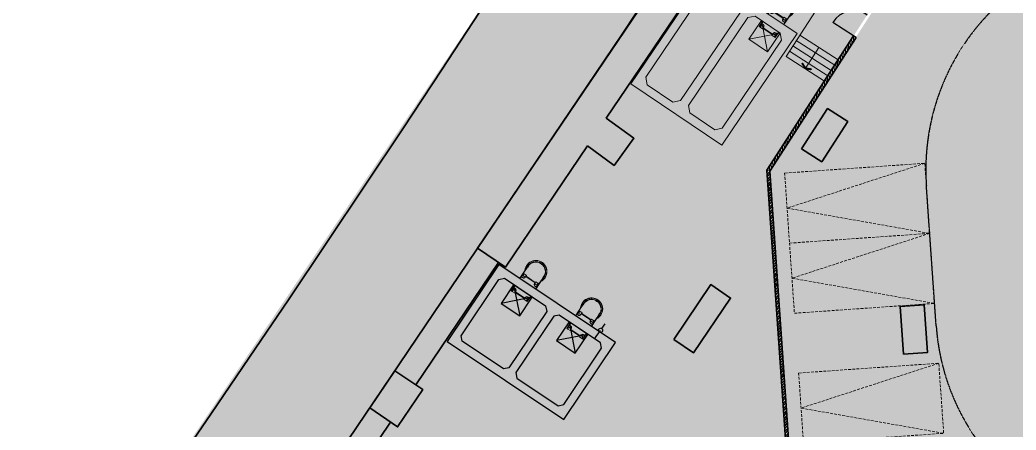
# Model space of a CAD drawing. Header units: millimetres. Extents: x 834311283 to 834708468, y 817882832 to 818197366.
# Drawn here: x 834528917 to 834564364, y 818063113 to 818077712 of the extents above; entities that cross this region are included whole.
import ezdxf

# ---------------------------------------------------------------- set-up
doc = ezdxf.new("R2010")
doc.units = ezdxf.units.MM
doc.header["$LTSCALE"] = 3
for name, pattern in [('ACAD_ISO04W033', [10, 8, -1, 0, -1]), ('B0701', [2.34375, 1.5625, -0.78125]), ('DASHED2', [0.375, 0.25, -0.125]), ('PHANTOM', [2.5, 1.25, -0.25, 0.25, -0.25, 0.25, -0.25])]:
    doc.linetypes.add(name, pattern=pattern)
for name, color, linetype in [('0-PL-FLWP', 124, 'PHANTOM'), ('0-PL-FRWP', 150, 'Continuous'), ('ADRG-WORKS-B02$0$ARG832_', 8, 'Continuous'), ('BD-CB-SOLID-DH', 251, 'Continuous'), ('UAJ-00XREF', 7, 'Continuous'), ('UAJ-93ROAD', 7, 'Continuous')]:
    doc.layers.add(name, color=color, linetype=linetype)
for name, color, linetype, lineweight in [('3A35X-MAGP-P-ADR-B02-0$0$F-AFFFEQM', 8, 'Continuous', 9), ('Hatch (LTC&CB)', 252, 'Continuous', 35), ('UAJ-05SYMB', 7, 'Continuous', 5), ('UAJ-22INWA-rc', 6, 'Continuous', 35), ('UAJ-23FLOR-h', 251, 'Continuous', 9), ('UAJ-24STAI-a', 9, 'Continuous', 13), ('UAJ-24STAI-x', 9, 'ACAD_ISO04W033', 5), ('UAJ-28STRU', 6, 'Continuous', 35), ('UAJ-32INFR', 7, 'Continuous', 25)]:
    doc.layers.add(name, color=color, linetype=linetype, lineweight=lineweight)

# ---------------------------------------------------------------- blocks, each defined once
blk = doc.blocks.new('ADRG-WORKS-B02$0$car2x5_2')
at = {"layer": 'UAJ-05SYMB', "linetype": 'DASHED2', "lineweight": -2, "ltscale": 4, "flags": 128}
blk.add_lwpolyline([(0, 0), (0, 152.4), (76.2, 152.4), (76.2, 0), (0, 0)], close=True, dxfattribs=at)
blk.add_lwpolyline([(0, 152.4), (38.1, 0), (76.2, 152.4)], dxfattribs=at)
blk = doc.blocks.new('3A35X-MAGP-P-ADR-B02-0$0$Cat Ladder 1')
for p, q in [((-344, 0), (-344, -218)), ((-336, -143), (-336, 0)), ((-344, -218), (-302, -218)), ((-302, -143), (-336, -143)), ((-302, -218), (-302, -143)), ((-302, -143), (-200, -143)), ((-200, -218), (-302, -218)), ((-200, -218), (-200, -143)), ((200, -170), (-200, -170)), ((-200, -190), (200, -190)), ((200, -218), (200, -143)), ((200, -143), (302, -143)), ((302, -218), (200, -218)), ((336, -143), (302, -143)), ((302, -143), (302, -218)), ((302, -218), (344, -218)), ((336, 0), (336, -143)), ((344, -218), (344, 0))]:
    blk.add_line(p, q)
for centre, radius, start, end in [((-272, -143), 72, 359.9948, 153.908), ((-272, -143), 64, 359.9948, 179.9948), ((272, -143), 72, 26.0816, 179.9948), ((272, -143), 64, 359.9948, 179.9948)]:
    blk.add_arc(centre, radius, start, end)
blk = doc.blocks.new('3A35X-MAGP-P-ADR-B02-0$0$Cat Ladder 2')
for p, q in [((-277, 795), (-219, 843)), ((-277, 795), (-248, 760)), ((-245, 756), (-187, 804)), ((-239, 750), (-245, 756)), ((-182, 798), (-239, 750)), ((-190, 808), (-219, 843)), ((-187, 804), (-182, 798)), ((-37, 909), (38, 909)), ((-37, 909), (-37, 864)), ((-37, 851), (-37, 859)), ((-37, 859), (38, 859)), ((38, 851), (-37, 851)), ((38, 864), (38, 909)), ((38, 859), (38, 851)), ((182, 798), (187, 804)), ((240, 750), (182, 798)), ((187, 804), (245, 756)), ((219, 843), (190, 808)), ((219, 843), (277, 794)), ((245, 756), (240, 750)), ((248, 760), (277, 794)), ((-386, 485), (-386, 560)), ((-341, 560), (-386, 560)), ((-386, 485), (-344, 485)), ((-344, 0), (-344, 523)), ((-336, 485), (-336, 560)), ((-336, 560), (-326, 560)), ((-336, 523), (-336, 218)), ((-326, 485), (-336, 485)), ((-326, 560), (-326, 485)), ((328, 485), (328, 560)), ((328, 560), (336, 560)), ((336, 485), (328, 485)), ((336, 560), (336, 485)), ((336, 218), (336, 523)), ((386, 560), (341, 560)), ((344, 523), (344, 0)), ((344, 485), (386, 485)), ((386, 560), (386, 485)), ((-336, 218), (-302, 218)), ((-302, 143), (-336, 143)), ((-336, 143), (-336, 0)), ((-302, 218), (-302, 143)), ((-200, 218), (-302, 218)), ((-302, 143), (-200, 143)), ((-200, 218), (-200, 143)), ((-200, 190), (200, 190)), ((200, 170), (-200, 170)), ((200, 218), (200, 143)), ((302, 218), (200, 218)), ((200, 143), (302, 143)), ((302, 218), (336, 218)), ((302, 143), (302, 218)), ((336, 143), (302, 143)), ((336, 0), (336, 143))]:
    blk.add_line(p, q)
for centre, radius, start, end in [((0, 523), 394, 359.9948, 209.1731), ((0, 523), 386, 135.589, 174.4005), ((0, 523), 344, 359.9948, 179.9948), ((0, 523), 336, 359.9948, 179.9948), ((0, 523), 386, 95.589, 124.4006), ((0, 523), 386, 55.5841, 84.4006), ((0, 523), 386, 5.589, 44.3957), ((0, 523), 386, 185.588, 206.6217), ((0, 523), 394, 330.8164, 359.9948), ((0, 523), 386, 333.3678, 354.4015), ((-272, 143), 72, 206.0816, 359.9948), ((-272, 143), 64, 179.9948, 359.9948), ((272, 143), 72, 179.9948, 333.908), ((272, 143), 64, 179.9948, 359.9948)]:
    blk.add_arc(centre, radius, start, end)
blk = doc.blocks.new('WT')
at = {"layer": '0-PL-FLWP', "color": 6, "linetype": 'Continuous'}
for p, q in [((834546484, 818068285), (834546702, 818067175)), ((834547147, 818067838), (834546037, 818067620)), ((834548459, 818066965), (834548676, 818065855)), ((834549122, 818066518), (834548012, 818066300))]:
    blk.add_line(p, q, dxfattribs=at)
at = {"layer": '0-PL-FLWP', "linetype": 'Continuous'}
blk.add_line((834549622, 818066723), (834549746, 818066899), dxfattribs=at)
at = {"layer": '0-PL-FLWP', "linetype": 'Continuous', "extrusion": (-1.15058e-08, 9.82629e-09, 1)}
blk.add_line((834549366, 818066362), (834549579, 818066662), dxfattribs=at)
at = {"layer": '0-PL-FLWP', "color": 6, "linetype": 'Continuous'}
for points in [[(834548270, 818063484), (834550109, 818066225), (834545957, 818069011), (834544118, 818066270)], [(834549122, 818066519), (834548459, 818066965), (834548012, 818066301), (834548676, 818065855)]]:
    blk.add_lwpolyline(points, close=True, dxfattribs=at)
for points in [[(834544652, 818066274), (834544613, 818066470), (834545960, 818068477), (834546156, 818068516), (834547624, 818067531), (834547662, 818067335), (834546316, 818065328), (834546119, 818065289), (834544652, 818066274)], [(834548071, 818063979), (834548267, 818064018), (834549614, 818066025), (834549575, 818066221), (834548108, 818067206), (834547912, 818067168), (834546565, 818065160), (834546603, 818064964), (834548071, 818063979)]]:
    blk.add_lwpolyline(points, dxfattribs=at)
at = {"layer": '0-PL-FLWP', "color": 6, "linetype": 'Continuous', "elevation": 5}
blk.add_lwpolyline([(834547148, 818067839), (834546484, 818068285), (834546038, 818067621), (834546702, 818067175)], close=True, dxfattribs=at)
at = {"layer": '0-PL-FLWP', "linetype": 'Continuous', "extrusion": (4.27255e-08, 2.35711e-08, 1)}
blk.add_circle((834549578, 818066661, 55), 75, dxfattribs=at)
at = {"layer": '0-PL-FRWP', "color": 6, "lineweight": 0, "ltscale": 500}
for p, q in [((834555305, 818077689), (834555522, 818076579)), ((834555968, 818077242), (834554858, 818077025))]:
    blk.add_line(p, q, dxfattribs=at)
at = {"layer": '0-PL-FRWP', "color": 6, "lineweight": 0, "ltscale": 500, "elevation": 0}
for points in [[(834550656, 818075431), (834553888, 818073248), (834556574, 818077227), (834553341, 818079409), (834550656, 818075431)], [(834552150, 818074784), (834552427, 818074838), (834554553, 818077987), (834554500, 818078265), (834553588, 818078881), (834553310, 818078827), (834551184, 818075677), (834551238, 818075400), (834552150, 818074784)], [(834552752, 818074407), (834553647, 818073803), (834553904, 818073853), (834556019, 818076986), (834555969, 818077243), (834555074, 818077847), (834554817, 818077797), (834552702, 818074665), (834552752, 818074407)]]:
    blk.add_lwpolyline(points, dxfattribs=at)
blk.add_lwpolyline([(834555969, 818077243), (834555305, 818077689), (834554859, 818077026), (834555522, 818076579)], close=True, dxfattribs=at)
at = {"layer": '3A35X-MAGP-P-ADR-B02-0$0$F-AFFFEQM', "extrusion": (9.04977e-10, -2.79263e-09, 1), "xscale": -1, "rotation": 325.972140249416}
for name, p in [('3A35X-MAGP-P-ADR-B02-0$0$Cat Ladder 2', (834555817, 818077738, -2)), ('3A35X-MAGP-P-ADR-B02-0$0$Cat Ladder 1', (834555629, 818077460, -2))]:
    blk.add_blockref(name, p, dxfattribs=at)
at = {"layer": '3A35X-MAGP-P-ADR-B02-0$0$F-AFFFEQM', "extrusion": (-2.04721e-10, 2.92845e-09, 1), "rotation": 325.9813322422174}
for name, p in [('3A35X-MAGP-P-ADR-B02-0$0$Cat Ladder 2', (834546985, 818068323, 7)), ('3A35X-MAGP-P-ADR-B02-0$0$Cat Ladder 1', (834546808, 818068061, 5)), ('3A35X-MAGP-P-ADR-B02-0$0$Cat Ladder 2', (834548967, 818066992, 4)), ('3A35X-MAGP-P-ADR-B02-0$0$Cat Ladder 1', (834548783, 818066721, 3))]:
    blk.add_blockref(name, p, dxfattribs=at)
blk = doc.blocks.new('D1775')
at = {"layer": 'UAJ-32INFR'}
for p, q in [((0, 0), (0, 888)), ((1775, 0), (1775, 888))]:
    blk.add_line(p, q, dxfattribs=at)
for centre, radius, start, end in [((0, 0), 888, 0, 90), ((1775, 0), 887, 90, 180)]:
    blk.add_arc(centre, radius, start, end, dxfattribs=at)
blk = doc.blocks.new('GBP-LB02_LEV-6.53')
at = {"layer": 'BD-CB-SOLID-DH'}
h = blk.add_hatch(dxfattribs=at)
h.set_pattern_fill('ANSI31', color=256, scale=20, angle=45, style=0)
h.set_pattern_definition([(93.993576, (833573439.664, 817701771.39), (-63.3458135, -4.4224334), [])])
h.paths.add_polyline_path([(834558584, 818077144), (834555495, 818072358), (834555597, 818072332), (834558668, 818077090)])
h = blk.add_hatch(dxfattribs=at)
h.set_pattern_fill('ANSI31', color=256, scale=20, style=0)
h.set_pattern_definition([(48.993576, (834613589.654, 818127405.1), (-47.919387, 41.66512), [])])
h.paths.add_polyline_path([(834556388, 818059574), (834556395, 818059474), (834556423, 818059080), (834556523, 818059087), (834555597, 818072332), (834555495, 818072358)])
at = {"layer": 'UAJ-23FLOR-h'}
h = blk.add_hatch(dxfattribs=at)
h.set_pattern_fill('EARTH', color=256, scale=180, angle=45)
h.set_pattern_definition([(48.99891, (833819452.5, 817786003.4), (-112.7269, 1612.5107), [1143, -1143]), (48.99891, (833819129, 817786284.6), (-112.7269, 1612.5107), [1143, -1143]), (48.99891, (833818805.5, 817786565.8), (-112.7269, 1612.5107), [1143, -1143]), (138.99891, (833818791.4, 817786767.3), (-1612.5107, -112.7269), [1143, -1143]), (138.99891, (833819072.6, 817787090.8), (-1612.5107, -112.7269), [1143, -1143]), (138.99891, (833819353.8, 817787414.3), (-1612.5107, -112.7269), [1143, -1143])])
h.paths.add_polyline_path([(834607546, 818192774), (834673233, 818197366), (834691374, 817937869), (834685588, 817937128), (834685106, 817940897), (834650588, 817936476), (834651070, 817932707), (834551919, 817920009), (834482027, 817893355), (834383076, 817886437), (834441506, 817949096), (834458454, 817967379), (834478638, 817989842), (834483448, 817995421), (834489787, 818002934), (834500656, 818016266), (834508244, 818025930), (834515684, 818035708), (834523692, 818046596), (834532219, 818058624), (834546606, 818080042), (834556457, 818095618), (834568418, 818115665), (834578622, 818133891), (834588349, 818152374), (834599173, 818174435)])
h.paths.add_polyline_path([(834640305, 818055633), (834646291, 818056052), (834642792, 818105911), (834636807, 818105492), (834634252, 818142031), (834610016, 818140337), (834609788, 818143597), (834587769, 818140310), (834567221, 818104370), (834565437, 818101393), (834564610, 818100024), (834562785, 818096939), (834556654, 818087091), (834555720, 818085607), (834554860, 818084258), (834550876, 818078006), (834545205, 818069586), (834542258, 818065226), (834541363, 818063900), (834537651, 818058369), (834531078, 818048811), (834524249, 818039614), (834520785, 818034889), (834515055, 818027076), (834507324, 818017200), (834503054, 818011762), (834508702, 817930984), (834535272, 817933687), (834599035, 817940173), (834631909, 817943517), (834645776, 817944928), (834645137, 817954063), (834645033, 817955560), (834644308, 817965929), (834644203, 817967425), (834643506, 817977407), (834643401, 817978903), (834642524, 817991453), (834642419, 817992949), (834641155, 818011284), (834643399, 818011441)], flags=16)
h.paths.add_polyline_path([(834450838, 817950882), (834498826, 817954237), (834500065, 817936520), (834506621, 817936978), (834507095, 817930195), (834500539, 817929736), (834500559, 817929437), (834452572, 817926082)], flags=16)
at = {"layer": 'UAJ-24STAI-x'}
blk.add_hatch(color=256, dxfattribs=at).paths.add_polyline_path([(834556736, 818076149), (834556861, 818075973), (834557072, 818075932), (834557080, 818075971), (834556884, 818076009), (834556769, 818076172)])
at = {"layer": 'UAJ-22INWA-rc'}
for p, q in [((834558584, 818077144), (834555495, 818072358)), ((834558584, 818077144), (834558668, 818077090)), ((834558668, 818077090), (834555597, 818072332)), ((834556249, 818061569), (834555495, 818072358)), ((834555597, 818072332), (834556523, 818059087))]:
    blk.add_line(p, q, dxfattribs=at)
blk.add_lwpolyline([(834545266, 818077982), (834543919, 818075926), (834542566, 818073875), (834541207, 818071828), (834539842, 818069785), (834538470, 818067746), (834537092, 818065711), (834535708, 818063681), (834534317, 818061655), (834532921, 818059633), (834531518, 818057615), (834530109, 818055602), (834528694, 818053592), (834527273, 818051588), (834525845, 818049587), (834524412, 818047592), (834522972, 818045600), (834521527, 818043613), (834520075, 818041630), (834518617, 818039652), (834517153, 818037678), (834515684, 818035708), (834514208, 818033744)], dxfattribs=at)
at = {"layer": 'UAJ-24STAI-a'}
for p, q in [((834557487, 818078442), (834556178, 818076414)), ((834556666, 818077170), (834558032, 818076289)), ((834556422, 818076792), (834557788, 818075911)), ((834556544, 818076981), (834557910, 818076100)), ((834556178, 818076414), (834557544, 818075533)), ((834556300, 818076603), (834557666, 818075722)), ((834557349, 818076729), (834556861, 818075973))]:
    blk.add_line(p, q, dxfattribs=at)
at = {"layer": 'UAJ-24STAI-x'}
blk.add_lwpolyline([(834556736, 818076149), (834556861, 818075973), (834557072, 818075932), (834557080, 818075971), (834556884, 818076009), (834556769, 818076172)], close=True, dxfattribs=at)
at = {"layer": 'UAJ-93ROAD', "linetype": 'B0701'}
blk.add_lwpolyline([(834561520, 818066826), (834561171, 818071824, -0.414214), (834568593, 818080362), (834601955, 818082694, -0.125136), (834604865, 818082167), (834609429, 818080084)], format="xyb", dxfattribs=at)
blk.add_arc((834569501, 818067384, 0), 8000, 183.9989, 273.9989, dxfattribs=at)
blk.add_blockref('WT', (0, 0))
at = {"layer": 'ADRG-WORKS-B02$0$ARG832_', "linetype": 'Continuous', "lineweight": 0, "xscale": 32.80839895010536, "yscale": 32.80839895010536, "zscale": 32.80839895010536, "rotation": 273.9989085254152}
for p in [(834556128, 818072260), (834556302, 818069766), (834556626, 818065143, 0)]:
    blk.add_blockref('ADRG-WORKS-B02$0$car2x5_2', p, dxfattribs=at)
at = {"layer": 'UAJ-32INFR', "rotation": 57.16237328778032}
blk.add_blockref('D1775', (834558584, 818077144), dxfattribs=at)
blk = doc.blocks.new('GBP-STR-B02-L1')
at = {"layer": 'UAJ-28STRU'}
blk.add_lwpolyline([(834536347, 818056474), (834532382, 818050706), (834515006, 818027008), (834503078, 818011765), (834508702, 817930984), (834645776, 817944928), (834641138, 818011268), (834643382, 818011425), (834640293, 818055614), (834646279, 818056033), (834642792, 818105911), (834636806, 818105492), (834634252, 818142031), (834610016, 818140337), (834609788, 818143597), (834587769, 818140310), (834579234, 818125278), (834567221, 818104370), (834566712, 818103505), (834561579, 818095002), (834556163, 818086302), (834550876, 818078006), (834550325, 818077167), (834536346, 818056473)], dxfattribs=at)
at = {"layer": 'UAJ-28STRU', "ltscale": 2, "elevation": 0, "flags": 128}
for points in [[(834549109, 818073225), (834546200, 818068915), (834545205, 818069586), (834551695, 818079201), (834552690, 818078529), (834549781, 818074220), (834550768, 818073499), (834550060, 818072530), (834549109, 818073225)], [(834541363, 818063900), (834542258, 818065226), (834543253, 818064554), (834542357, 818063228), (834541363, 818063900)]]:
    blk.add_lwpolyline(points, dxfattribs=at)
at = {"layer": 'UAJ-28STRU', "ltscale": 2, "flags": 128}
blk.add_lwpolyline([(834556734, 818073126), (834557658, 818074553), (834558371, 818074091), (834557447, 818072664), (834556734, 818073126)], dxfattribs=at)
at = {"layer": 'UAJ-28STRU', "ltscale": 25}
for points in [[(834545950, 818069083), (834543004, 818064722)], [(834542109, 818063396), (834538376, 818057870)]]:
    blk.add_lwpolyline(points, dxfattribs=at)
at = {"layer": 'UAJ-28STRU', "ltscale": 2, "flags": 128}
for points in [[(834552183, 818066341), (834553499, 818068289), (834554203, 818067813), (834552888, 818065865)], [(834560244, 818067511), (834561092, 818067570), (834561210, 818065874), (834560362, 818065815)]]:
    blk.add_lwpolyline(points, close=True, dxfattribs=at)

msp = doc.modelspace()

# ---------------------------------------------------------------- hatches: boundary and pattern name
at = {"layer": 'Hatch (LTC&CB)'}
h = msp.add_hatch(color=256, dxfattribs=at)
h.dxf.hatch_style = 1
edge = h.paths.add_edge_path()
edge.add_line((834603047, 818120570), (834603570, 818113072))
edge.add_line((834603570, 818113072), (834603521, 818113068))
edge.add_line((834603521, 818113068), (834605031, 818091446))
edge.add_line((834605031, 818091446), (834596062, 818090819))
edge.add_line((834596062, 818090819), (834594349, 818091048))
edge.add_line((834594349, 818091048), (834594264, 818092273))
edge.add_line((834594264, 818092273), (834589857, 818091965))
edge.add_line((834589857, 818091965), (834590118, 818088245))
edge.add_line((834590118, 818088245), (834566364, 818086585))
edge.add_line((834566364, 818086585), (834565963, 818085964))
edge.add_line((834565963, 818085964), (834564808, 818085883))
edge.add_line((834564808, 818085883), (834564739, 818086873))
edge.add_line((834564739, 818086873), (834559773, 818078813))
edge.add_line((834559773, 818078813), (834559653, 818078627))
edge.add_line((834559653, 818078627), (834555592, 818072336))
edge.add_line((834555592, 818072336), (834556601, 818057889))
edge.add_line((834556601, 818057889), (834583392, 818059760))
edge.add_line((834583392, 818059760), (834583741, 818054774))
edge.add_line((834583741, 818054774), (834585730, 818054912))
edge.add_line((834585730, 818054912), (834585919, 818052210))
edge.add_line((834585919, 818052210), (834593655, 818052750))
edge.add_line((834593655, 818052750), (834593525, 818054626))
edge.add_line((834593525, 818054626), (834595685, 818054828))
edge.add_line((834595685, 818054828), (834595642, 818055446))
edge.add_line((834595642, 818055446), (834603574, 818056000))
edge.add_line((834603574, 818056000), (834603593, 818055728))
edge.add_line((834603593, 818055728), (834609150, 818056113))
edge.add_line((834609150, 818056113), (834609962, 818044500))
edge.add_line((834609962, 818044500), (834607597, 818044334))
edge.add_line((834607597, 818044334), (834607738, 818042319))
edge.add_line((834607738, 818042319), (834607189, 818042281))
edge.add_line((834607189, 818042281), (834607247, 818041453))
edge.add_line((834607247, 818041453), (834606779, 818041420))
edge.add_line((834606779, 818041420), (834606918, 818039425))
edge.add_line((834606918, 818039425), (834607936, 818039496))
edge.add_line((834607936, 818039496), (834609051, 818023533))
edge.add_line((834609051, 818023533), (834608233, 818023475))
edge.add_line((834608233, 818023475), (834608347, 818021882))
edge.add_line((834608347, 818021882), (834608686, 818021906))
edge.add_line((834608686, 818021906), (834608837, 818019761))
edge.add_line((834608837, 818019761), (834612673, 818020030))
edge.add_line((834612673, 818020030), (834619051, 818014484))
edge.add_line((834619051, 818014484), (834622899, 817959375))
edge.add_line((834622899, 817959375), (834621610, 817959285))
edge.add_line((834621610, 817959285), (834622040, 817953164))
edge.add_line((834622040, 817953164), (834631457, 817953822))
edge.add_line((834631457, 817953822), (834632946, 817954032))
edge.add_line((834632946, 817954032), (834645067, 817954878))
edge.add_line((834645067, 817954878), (834643180, 817981888))
edge.add_line((834643180, 817981888), (834641146, 818011281))
edge.add_line((834641146, 818011281), (834643373, 818011422))
edge.add_line((834643373, 818011422), (834640287, 818055612))
edge.add_line((834640287, 818055612), (834646272, 818056030))
edge.add_line((834646272, 818056030), (834642797, 818105927))
edge.add_line((834642797, 818105927), (834636811, 818105508))
edge.add_line((834636811, 818105508), (834634252, 818142030))
edge.add_line((834634252, 818142030), (834610016, 818140337))
edge.add_line((834610016, 818140337), (834610079, 818139439))
edge.add_line((834610079, 818139439), (834607209, 818139236))
edge.add_arc((834607244, 818138737), 500, 94.0192, 183.9989)
edge.add_line((834606745, 818138703), (834607638, 818125926))
edge.add_line((834607638, 818125926), (834604073, 818125680))
edge.add_line((834604073, 818125680), (834604423, 818120667))
edge.add_line((834604423, 818120667), (834603047, 818120570))
h = msp.add_hatch(color=256, dxfattribs=at)
h.dxf.hatch_style = 1
h.paths.add_polyline_path([(834559573, 818078678), (834559695, 818078866), (834553942, 818082817), (834550876, 818078006), (834545205, 818069586), (834541363, 818063900), (834537651, 818058369), (834531077, 818048811), (834524250, 818039614), (834520785, 818034889), (834514978, 818026972), (834507324, 818017201), (834503054, 818011762), (834508702, 817930984), (834645776, 817944928), (834645087, 817954781), (834632967, 817953934), (834631478, 817953723), (834621964, 817953058), (834621522, 817959379), (834622806, 817959468), (834618963, 818014436), (834612647, 818019927), (834608844, 818019662), (834608946, 818018195), (834608677, 818018177), (834608902, 818014954), (834601170, 818014414), (834600937, 818017756), (834599410, 818017649), (834599320, 818018971), (834594177, 818018611), (834593967, 818021624), (834594708, 818021676), (834594587, 818023403), (834592085, 818023228), (834592547, 818016618), (834580104, 818015748), (834579617, 818022703), (834578993, 818022660), (834577314, 818046679), (834552648, 818044954), (834552164, 818051887), (834556025, 818052157), (834555752, 818056051), (834562551, 818056526), (834562440, 818058112), (834556519, 818057698), (834555495, 818072358)])

# ---------------------------------------------------------------- block references
at = {"layer": 'UAJ-00XREF'}
for name in ['GBP-LB02_LEV-6.53', 'GBP-STR-B02-L1']:
    msp.add_blockref(name, (0, 0), dxfattribs=at)

doc.saveas('drawing.dxf')
